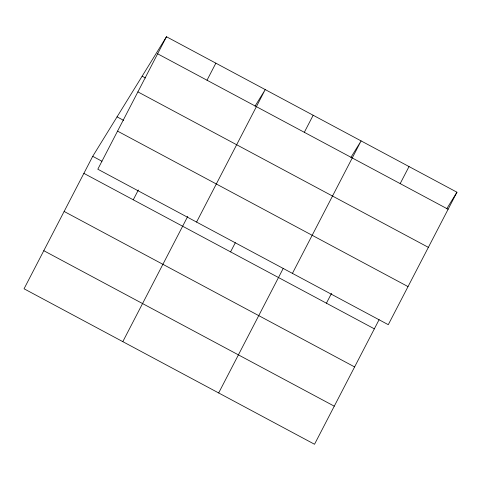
<?xml version="1.0" encoding="UTF-8"?>
<svg xmlns="http://www.w3.org/2000/svg" width="481" height="481" viewBox="0 0 481 481"><rect width="100%" height="100%" fill="white"/><g stroke="black" fill="none" stroke-linecap="round" stroke-linejoin="round"><path stroke-width="0.72" d="M166.474 36.736L97.811 169.21L388.281 324.687L456.95 192.214L166.474 36.736L92.719 156.313L24.05 288.786L314.526 444.264L379.112 319.661M133.261 199.795L138.36 189.959M207.016 80.225L215.855 63.167M122.811 341.648L187.74 216.39M196.573 222.072L265.235 89.598L255.032 106.151M230.567 251.882L235.329 242.695M304.329 132.305L313.167 115.254M218.669 392.953L283.255 268.35M292.424 273.382L361.093 140.909L350.889 157.455M326.425 303.186L331.523 293.35M400.18 183.616L409.024 166.564M446.741 208.76L456.95 192.214M157.636 53.794L448.112 209.271M142.135 76.196L145.43 77.958M137.897 91.883L428.367 247.354M117.057 116.853L123.641 120.376M117.55 131.121L408.026 286.598M92.719 156.313L101.936 161.243M83.88 173.364L374.35 328.842M64.135 211.454L354.611 366.931M43.795 250.697L334.265 406.174"/></g></svg>
